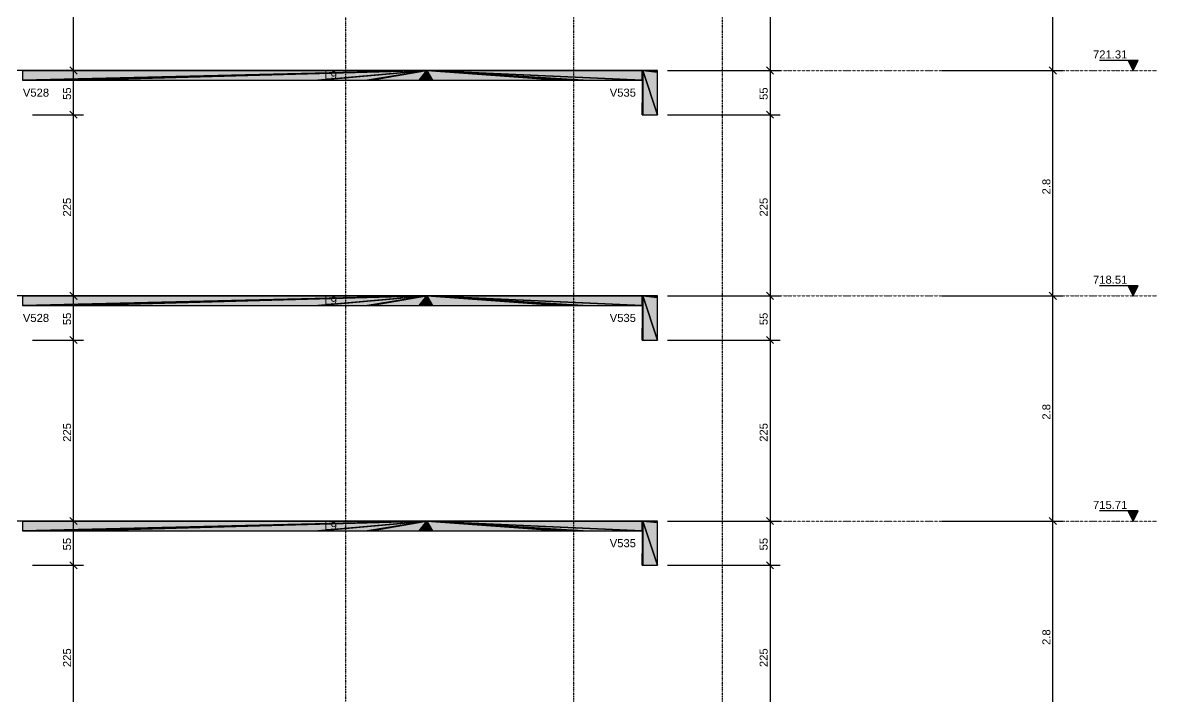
# Model space of a CAD drawing. Extents: x 37185 to 43130, y -8131 to -3926.
# Drawn here: x 39586 to 40527, y -6028 to -5470 of the extents above; entities that cross this region are included whole.
import ezdxf

# ---------------------------------------------------------------- set-up
doc = ezdxf.new("R2010")
doc.units = 0
doc.header["$MEASUREMENT"] = 0
doc.linetypes.add('ESTILO_TQS_0002', pattern=[0.4, 0.1, -0.3])
doc.linetypes.add('ESTILO_TQS_0004', pattern=[1.12, 0.5, -0.2, 0.01, -0.2, 0.01, -0.2])
for name, color, linetype in [('52', 3, 'CONTINUOUS'), ('67', 7, 'CONTINUOUS'), ('70', 160, 'CONTINUOUS'), ('74', 2, 'CONTINUOUS'), ('75', 9, 'CONTINUOUS'), ('79', 12, 'CONTINUOUS'), ('96', 252, 'CONTINUOUS')]:
    doc.layers.add(name, color=color, linetype=linetype)
doc.styles.add('TQS_ARIAL', font='arial.ttf')

msp = doc.modelspace()

# ---------------------------------------------------------------- linework, layer by layer
at = {"layer": '52', "linetype": 'Continuous'}
for points in [[(40112.65, -5509.84), (40100.43, -5509.84), (40099.99, -5509.84), (39921.18, -5509.84), (39585.99, -5509.84), (39573.32, -5509.84), (39479.65, -5509.84), (39474.99, -5509.84), (39470.32, -5509.84), (39322.65, -5509.84), (39309.99, -5509.84), (39117.78, -5509.84), (38795.99, -5509.84), (38783.77, -5509.84), (38783.32, -5509.84)], [(40112.65, -5546.5), (40112.65, -5511.13), (40112.65, -5510.94), (40112.65, -5509.84)], [(39585.99, -5517.84), (39587.73, -5517.84), (39628.05, -5517.84), (39634.35, -5517.84), (39830.91, -5517.84), (39831.64, -5517.84), (39831.75, -5517.84), (39832.2, -5517.84), (39832.26, -5517.84), (39871.96, -5517.84), (39874.81, -5517.84), (39875.2, -5517.84), (39915.07, -5517.84), (39920.54, -5517.84), (39925.26, -5517.84), (39925.88, -5517.84), (40031.39, -5517.84), (40031.97, -5517.84), (40038.55, -5517.84), (40050.77, -5517.84), (40050.84, -5517.84), (40099.72, -5517.84), (40099.99, -5517.84)], [(40099.99, -5517.84), (40099.99, -5545.21), (40099.99, -5545.4), (40099.99, -5546.5)], [(40099.99, -5546.5), (40100.37, -5546.5), (40112.58, -5546.5), (40112.65, -5546.5)], [(40112.65, -5696.5), (40100.43, -5696.5), (40099.99, -5696.5), (39921.18, -5696.5), (39585.99, -5696.5), (39573.32, -5696.5), (39479.65, -5696.5), (39474.99, -5696.5), (39470.32, -5696.5), (39322.65, -5696.5), (39309.99, -5696.5), (39117.78, -5696.5), (38795.99, -5696.5), (38783.77, -5696.5), (38783.32, -5696.5)], [(40112.65, -5733.17), (40112.65, -5697.8), (40112.65, -5697.6), (40112.65, -5696.5)], [(39585.99, -5704.5), (39587.73, -5704.5), (39628.05, -5704.5), (39634.35, -5704.5), (39830.91, -5704.5), (39831.64, -5704.5), (39831.75, -5704.5), (39832.2, -5704.5), (39832.26, -5704.5), (39871.96, -5704.5), (39874.81, -5704.5), (39875.2, -5704.5), (39915.07, -5704.5), (39920.54, -5704.5), (39925.26, -5704.5), (39925.88, -5704.5), (40031.39, -5704.5), (40031.97, -5704.5), (40038.55, -5704.5), (40050.77, -5704.5), (40050.84, -5704.5), (40099.72, -5704.5), (40099.99, -5704.5)], [(40099.99, -5704.5), (40099.99, -5731.87), (40099.99, -5732.07), (40099.99, -5733.17)], [(40099.99, -5733.17), (40100.37, -5733.17), (40112.58, -5733.17), (40112.65, -5733.17)], [(40112.65, -5883.17), (40100.43, -5883.17), (40099.99, -5883.17), (39921.18, -5883.17), (39585.99, -5883.17), (39573.32, -5883.17), (39479.65, -5883.17), (39474.99, -5883.17), (39470.32, -5883.17), (39322.65, -5883.17), (39309.99, -5883.17), (39117.78, -5883.17), (38795.99, -5883.17), (38783.77, -5883.17), (38783.32, -5883.17)], [(40112.65, -5919.84), (40112.65, -5884.46), (40112.65, -5884.27), (40112.65, -5883.17)], [(39585.99, -5891.17), (39587.73, -5891.17), (39628.05, -5891.17), (39634.35, -5891.17), (39830.91, -5891.17), (39831.64, -5891.17), (39831.75, -5891.17), (39832.2, -5891.17), (39832.26, -5891.17), (39871.96, -5891.17), (39874.81, -5891.17), (39875.2, -5891.17), (39915.07, -5891.17), (39920.54, -5891.17), (39925.26, -5891.17), (39925.88, -5891.17), (40031.39, -5891.17), (40031.97, -5891.17), (40038.55, -5891.17), (40050.77, -5891.17), (40050.84, -5891.17), (40099.72, -5891.17), (40099.99, -5891.17)], [(40099.99, -5891.17), (40099.99, -5918.54), (40099.99, -5918.73), (40099.99, -5919.84)], [(40099.99, -5919.84), (40100.37, -5919.84), (40112.58, -5919.84), (40112.65, -5919.84)]]:
    msp.add_lwpolyline(points, dxfattribs=at)
at = {"layer": '67', "linetype": 'ESTILO_TQS_0002'}
for p, q in [((40214.29, -5509.84), (40527.07, -5509.84)), ((40214.29, -5696.5), (40527.07, -5696.5)), ((40214.29, -5883.17), (40527.07, -5883.17))]:
    msp.add_line(p, q, dxfattribs=at)
at = {"layer": '70', "linetype": 'ESTILO_TQS_0004'}
for p, q in [((39853.99, -4212.91), (39853.99, -7787.17)), ((40042.99, -4477.43), (40042.99, -7787.17)), ((40166.32, -4477.43), (40166.32, -7787.17))]:
    msp.add_line(p, q, dxfattribs=at)
at = {"layer": '75', "linetype": 'Continuous'}
for p, q in [((40440.4, -5518.17), (40440.4, -5314.84)), ((39628.28, -5518.17), (39628.28, -5351.5)), ((40205.95, -5351.5), (40205.95, -5518.17)), ((39628.28, -5554.84), (39628.28, -5501.5)), ((40205.95, -5501.5), (40205.95, -5554.84)), ((40440.4, -5704.84), (40440.4, -5501.5)), ((40511.24, -5501.5), (40479.24, -5501.5)), ((40507.07, -5509.84), (40502.9, -5501.5)), ((40503.28, -5502.24), (40510.87, -5502.24)), ((40503.65, -5502.99), (40510.49, -5502.99)), ((40504.02, -5503.73), (40510.12, -5503.73)), ((40507.07, -5509.84), (40511.24, -5501.5)), ((39605.1, -5509.84), (39605.1, -5509.84)), ((39605.1, -5509.84), (39605.1, -5509.84)), ((39613.43, -5509.84), (39636.61, -5509.84)), ((39613.43, -5509.84), (39636.61, -5509.84)), ((39631.22, -5512.78), (39625.33, -5506.89)), ((39631.22, -5512.78), (39625.33, -5506.89)), ((40112.65, -5509.84), (40112.65, -5509.84)), ((40112.65, -5509.84), (40112.65, -5509.84)), ((40120.99, -5509.84), (40214.29, -5509.84)), ((40120.99, -5509.84), (40214.29, -5509.84)), ((40203.01, -5506.89), (40208.9, -5512.78)), ((40203.01, -5506.89), (40208.9, -5512.78)), ((40340.4, -5509.84), (40340.4, -5509.84)), ((40340.4, -5509.84), (40340.4, -5509.84)), ((40348.74, -5509.84), (40448.74, -5509.84)), ((40348.74, -5509.84), (40448.74, -5509.84)), ((40443.35, -5512.78), (40437.46, -5506.89)), ((40443.35, -5512.78), (40437.46, -5506.89)), ((40504.39, -5504.47), (40509.75, -5504.47)), ((40504.76, -5505.22), (40509.38, -5505.22)), ((40505.13, -5505.96), (40509.01, -5505.96)), ((40505.5, -5506.7), (40508.64, -5506.7)), ((40505.88, -5507.45), (40508.26, -5507.45)), ((40506.25, -5508.19), (40507.89, -5508.19)), ((40506.62, -5508.93), (40507.52, -5508.93)), ((39628.28, -5704.84), (39628.28, -5538.17)), ((40205.95, -5538.17), (40205.95, -5704.84)), ((39594.32, -5546.5), (39636.61, -5546.5)), ((39594.32, -5546.5), (39636.61, -5546.5)), ((39631.22, -5549.45), (39625.33, -5543.56)), ((39631.22, -5549.45), (39625.33, -5543.56)), ((40112.65, -5546.5), (40112.65, -5546.5)), ((40112.65, -5546.5), (40112.65, -5546.5)), ((40120.99, -5546.5), (40214.29, -5546.5)), ((40120.99, -5546.5), (40214.29, -5546.5)), ((40203.01, -5543.56), (40208.9, -5549.45)), ((40203.01, -5543.56), (40208.9, -5549.45)), ((39628.28, -5741.5), (39628.28, -5688.17)), ((40205.95, -5688.17), (40205.95, -5741.5)), ((40440.4, -5891.5), (40440.4, -5688.17)), ((40511.24, -5688.17), (40479.24, -5688.17)), ((40507.07, -5696.5), (40502.9, -5688.17)), ((40503.28, -5688.91), (40510.87, -5688.91)), ((40503.65, -5689.65), (40510.49, -5689.65)), ((40504.02, -5690.4), (40510.12, -5690.4)), ((40504.39, -5691.14), (40509.75, -5691.14)), ((40504.76, -5691.88), (40509.38, -5691.88)), ((40507.07, -5696.5), (40511.24, -5688.17)), ((39607.57, -5696.5), (39607.57, -5696.5)), ((39607.57, -5696.5), (39607.57, -5696.5)), ((39615.9, -5696.5), (39636.61, -5696.5)), ((39615.9, -5696.5), (39636.61, -5696.5)), ((39631.22, -5699.45), (39625.33, -5693.56)), ((39631.22, -5699.45), (39625.33, -5693.56)), ((40112.65, -5696.5), (40112.65, -5696.5)), ((40112.65, -5696.5), (40112.65, -5696.5)), ((40120.99, -5696.5), (40214.29, -5696.5)), ((40120.99, -5696.5), (40214.29, -5696.5)), ((40203.01, -5693.56), (40208.9, -5699.45)), ((40203.01, -5693.56), (40208.9, -5699.45)), ((40340.4, -5696.5), (40340.4, -5696.5)), ((40340.4, -5696.5), (40340.4, -5696.5)), ((40348.74, -5696.5), (40448.74, -5696.5)), ((40348.74, -5696.5), (40448.74, -5696.5)), ((40443.35, -5699.45), (40437.46, -5693.56)), ((40443.35, -5699.45), (40437.46, -5693.56)), ((40505.13, -5692.63), (40509.01, -5692.63)), ((40505.5, -5693.37), (40508.64, -5693.37)), ((40505.88, -5694.11), (40508.26, -5694.11)), ((40506.25, -5694.86), (40507.89, -5694.86)), ((40506.62, -5695.6), (40507.52, -5695.6)), ((39628.28, -5891.5), (39628.28, -5724.84)), ((40205.95, -5724.84), (40205.95, -5891.5)), ((39594.32, -5733.17), (39636.61, -5733.17)), ((39594.32, -5733.17), (39636.61, -5733.17)), ((39631.22, -5736.11), (39625.33, -5730.22)), ((39631.22, -5736.11), (39625.33, -5730.22)), ((40112.65, -5733.17), (40112.65, -5733.17)), ((40112.65, -5733.17), (40112.65, -5733.17)), ((40120.99, -5733.17), (40214.29, -5733.17)), ((40120.99, -5733.17), (40214.29, -5733.17)), ((40203.01, -5730.22), (40208.9, -5736.11)), ((40203.01, -5730.22), (40208.9, -5736.11)), ((39631.22, -5886.11), (39625.33, -5880.22)), ((39631.22, -5886.11), (39625.33, -5880.22)), ((39628.28, -5928.17), (39628.28, -5874.84)), ((40203.01, -5880.22), (40208.9, -5886.11)), ((40203.01, -5880.22), (40208.9, -5886.11)), ((40205.95, -5874.84), (40205.95, -5928.17)), ((40443.35, -5886.11), (40437.46, -5880.22)), ((40443.35, -5886.11), (40437.46, -5880.22)), ((40440.4, -6078.17), (40440.4, -5874.84)), ((40511.24, -5874.84), (40479.24, -5874.84)), ((40507.07, -5883.17), (40502.9, -5874.84)), ((40503.28, -5875.58), (40510.87, -5875.58)), ((40503.65, -5876.32), (40510.49, -5876.32)), ((40504.02, -5877.06), (40510.12, -5877.06)), ((40504.39, -5877.81), (40509.75, -5877.81)), ((40504.76, -5878.55), (40509.38, -5878.55)), ((40505.13, -5879.29), (40509.01, -5879.29)), ((40505.5, -5880.04), (40508.64, -5880.04)), ((40507.07, -5883.17), (40511.24, -5874.84)), ((39601.81, -5883.17), (39601.81, -5883.17)), ((39601.81, -5883.17), (39601.81, -5883.17)), ((39610.14, -5883.17), (39636.61, -5883.17)), ((39610.14, -5883.17), (39636.61, -5883.17)), ((40112.65, -5883.17), (40112.65, -5883.17)), ((40112.65, -5883.17), (40112.65, -5883.17)), ((40120.99, -5883.17), (40214.29, -5883.17)), ((40120.99, -5883.17), (40214.29, -5883.17)), ((40340.4, -5883.17), (40340.4, -5883.17)), ((40340.4, -5883.17), (40340.4, -5883.17)), ((40348.74, -5883.17), (40448.74, -5883.17)), ((40348.74, -5883.17), (40448.74, -5883.17)), ((40505.88, -5880.78), (40508.26, -5880.78)), ((40506.25, -5881.52), (40507.89, -5881.52)), ((40506.62, -5882.27), (40507.52, -5882.27)), ((39631.22, -5922.78), (39625.33, -5916.89)), ((39631.22, -5922.78), (39625.33, -5916.89)), ((39628.28, -6078.17), (39628.28, -5911.5)), ((40203.01, -5916.89), (40208.9, -5922.78)), ((40203.01, -5916.89), (40208.9, -5922.78)), ((40205.95, -5911.5), (40205.95, -6078.17)), ((39594.32, -5919.84), (39636.61, -5919.84)), ((39594.32, -5919.84), (39636.61, -5919.84)), ((40112.65, -5919.84), (40112.65, -5919.84)), ((40112.65, -5919.84), (40112.65, -5919.84)), ((40120.99, -5919.84), (40214.29, -5919.84)), ((40120.99, -5919.84), (40214.29, -5919.84))]:
    msp.add_line(p, q, dxfattribs=at)
at = {"layer": '79', "linetype": 'Continuous'}
for points in [[(40502.9, -5501.5), (40507.07, -5509.84), (40511.24, -5501.5), (40502.9, -5501.5)], [(40502.9, -5688.17), (40507.07, -5696.5), (40511.24, -5688.17), (40502.9, -5688.17)], [(40502.9, -5874.84), (40507.07, -5883.17), (40511.24, -5874.84), (40502.9, -5874.84)]]:
    msp.add_lwpolyline(points, dxfattribs=at)
at = {"layer": '96', "linetype": 'Continuous'}
for points in [[(39921.18, -5509.84), (39585.99, -5509.84), (39585.99, -5510.02), (39921.18, -5509.84)], [(39921.18, -5509.84), (39585.99, -5510.02), (39585.99, -5517.84), (39921.18, -5509.84)], [(39921.18, -5509.84), (39585.99, -5517.84), (39587.73, -5517.84), (39921.18, -5509.84)], [(39921.18, -5509.84), (39587.73, -5517.84), (39628.05, -5517.84), (39921.18, -5509.84)], [(39921.18, -5509.84), (39628.05, -5517.84), (39634.35, -5517.84), (39921.18, -5509.84)], [(39921.18, -5509.84), (39634.35, -5517.84), (39830.91, -5517.84), (39921.18, -5509.84)], [(39921.18, -5509.84), (39830.91, -5517.84), (39831.64, -5517.84), (39921.18, -5509.84)], [(39921.18, -5509.84), (39831.64, -5517.84), (39831.75, -5517.84), (39921.18, -5509.84)], [(39921.18, -5509.84), (39831.75, -5517.84), (39832.2, -5517.84), (39921.18, -5509.84)], [(39921.18, -5509.84), (39832.2, -5517.84), (39832.26, -5517.84), (39921.18, -5509.84)], [(39921.18, -5509.84), (39832.26, -5517.84), (39871.96, -5517.84), (39921.18, -5509.84)], [(39921.18, -5509.84), (39871.96, -5517.84), (39874.81, -5517.84), (39921.18, -5509.84)], [(39921.18, -5509.84), (39874.81, -5517.84), (39875.2, -5517.84), (39921.18, -5509.84)], [(39921.18, -5509.84), (39875.2, -5517.84), (39915.07, -5517.84), (39921.18, -5509.84)], [(39921.18, -5509.84), (39915.07, -5517.84), (39920.54, -5517.84), (39921.18, -5509.84)], [(39921.18, -5509.84), (39920.54, -5517.84), (39925.26, -5517.84), (39921.18, -5509.84)], [(39921.18, -5509.84), (39925.26, -5517.84), (39925.88, -5517.84), (39921.18, -5509.84)], [(39921.18, -5509.84), (39925.88, -5517.84), (40031.39, -5517.84), (39921.18, -5509.84)], [(39921.18, -5509.84), (40031.39, -5517.84), (40031.97, -5517.84), (39921.18, -5509.84)], [(39921.18, -5509.84), (40031.97, -5517.84), (40038.55, -5517.84), (39921.18, -5509.84)], [(39921.18, -5509.84), (40038.55, -5517.84), (40050.77, -5517.84), (39921.18, -5509.84)], [(39921.18, -5509.84), (40050.77, -5517.84), (40050.84, -5517.84), (39921.18, -5509.84)], [(39921.18, -5509.84), (40050.84, -5517.84), (40099.72, -5517.84), (39921.18, -5509.84)], [(39921.18, -5509.84), (40099.72, -5517.84), (40099.99, -5517.84), (39921.18, -5509.84)], [(39921.18, -5509.84), (40099.99, -5517.84), (40099.99, -5510.12), (39921.18, -5509.84)], [(39921.18, -5509.84), (40099.99, -5510.12), (40099.99, -5510.08), (39921.18, -5509.84)], [(39921.18, -5509.84), (40099.99, -5510.08), (40099.99, -5509.84), (39921.18, -5509.84)], [(40100.43, -5509.84), (40099.99, -5509.84), (40099.99, -5545.21), (40100.43, -5509.84)], [(40100.43, -5509.84), (40099.99, -5545.21), (40099.99, -5545.4), (40100.43, -5509.84)], [(40100.43, -5509.84), (40099.99, -5545.4), (40099.99, -5546.5), (40100.43, -5509.84)], [(40100.43, -5509.84), (40099.99, -5546.5), (40100.37, -5546.5), (40100.43, -5509.84)], [(40100.43, -5509.84), (40100.37, -5546.5), (40112.58, -5546.5), (40100.43, -5509.84)], [(40100.43, -5509.84), (40112.58, -5546.5), (40112.65, -5546.5), (40100.43, -5509.84)], [(40100.43, -5509.84), (40112.65, -5546.5), (40112.65, -5511.13), (40100.43, -5509.84)], [(40100.43, -5509.84), (40112.65, -5511.13), (40112.65, -5510.94), (40100.43, -5509.84)], [(40100.43, -5509.84), (40112.65, -5510.94), (40112.65, -5509.84), (40100.43, -5509.84)], [(39921.18, -5696.5), (39585.99, -5696.5), (39585.99, -5696.69), (39921.18, -5696.5)], [(39921.18, -5696.5), (39585.99, -5696.69), (39585.99, -5704.5), (39921.18, -5696.5)], [(39921.18, -5696.5), (39585.99, -5704.5), (39587.73, -5704.5), (39921.18, -5696.5)], [(39921.18, -5696.5), (39587.73, -5704.5), (39628.05, -5704.5), (39921.18, -5696.5)], [(39921.18, -5696.5), (39628.05, -5704.5), (39634.35, -5704.5), (39921.18, -5696.5)], [(39921.18, -5696.5), (39634.35, -5704.5), (39830.91, -5704.5), (39921.18, -5696.5)], [(39921.18, -5696.5), (39830.91, -5704.5), (39831.64, -5704.5), (39921.18, -5696.5)], [(39921.18, -5696.5), (39831.64, -5704.5), (39831.75, -5704.5), (39921.18, -5696.5)], [(39921.18, -5696.5), (39831.75, -5704.5), (39832.2, -5704.5), (39921.18, -5696.5)], [(39921.18, -5696.5), (39832.2, -5704.5), (39832.26, -5704.5), (39921.18, -5696.5)], [(39921.18, -5696.5), (39832.26, -5704.5), (39871.96, -5704.5), (39921.18, -5696.5)], [(39921.18, -5696.5), (39871.96, -5704.5), (39874.81, -5704.5), (39921.18, -5696.5)], [(39921.18, -5696.5), (39874.81, -5704.5), (39875.2, -5704.5), (39921.18, -5696.5)], [(39921.18, -5696.5), (39875.2, -5704.5), (39915.07, -5704.5), (39921.18, -5696.5)], [(39921.18, -5696.5), (39915.07, -5704.5), (39920.54, -5704.5), (39921.18, -5696.5)], [(39921.18, -5696.5), (39920.54, -5704.5), (39925.26, -5704.5), (39921.18, -5696.5)], [(39921.18, -5696.5), (39925.26, -5704.5), (39925.88, -5704.5), (39921.18, -5696.5)], [(39921.18, -5696.5), (39925.88, -5704.5), (40031.39, -5704.5), (39921.18, -5696.5)], [(39921.18, -5696.5), (40031.39, -5704.5), (40031.97, -5704.5), (39921.18, -5696.5)], [(39921.18, -5696.5), (40031.97, -5704.5), (40038.55, -5704.5), (39921.18, -5696.5)], [(39921.18, -5696.5), (40038.55, -5704.5), (40050.77, -5704.5), (39921.18, -5696.5)], [(39921.18, -5696.5), (40050.77, -5704.5), (40050.84, -5704.5), (39921.18, -5696.5)], [(39921.18, -5696.5), (40050.84, -5704.5), (40099.72, -5704.5), (39921.18, -5696.5)], [(39921.18, -5696.5), (40099.72, -5704.5), (40099.99, -5704.5), (39921.18, -5696.5)], [(39921.18, -5696.5), (40099.99, -5704.5), (40099.99, -5696.78), (39921.18, -5696.5)], [(39921.18, -5696.5), (40099.99, -5696.78), (40099.99, -5696.74), (39921.18, -5696.5)], [(39921.18, -5696.5), (40099.99, -5696.74), (40099.99, -5696.5), (39921.18, -5696.5)], [(40100.43, -5696.5), (40099.99, -5696.5), (40099.99, -5731.87), (40100.43, -5696.5)], [(40100.43, -5696.5), (40099.99, -5731.87), (40099.99, -5732.07), (40100.43, -5696.5)], [(40100.43, -5696.5), (40099.99, -5732.07), (40099.99, -5733.17), (40100.43, -5696.5)], [(40100.43, -5696.5), (40099.99, -5733.17), (40100.37, -5733.17), (40100.43, -5696.5)], [(40100.43, -5696.5), (40100.37, -5733.17), (40112.58, -5733.17), (40100.43, -5696.5)], [(40100.43, -5696.5), (40112.58, -5733.17), (40112.65, -5733.17), (40100.43, -5696.5)], [(40100.43, -5696.5), (40112.65, -5733.17), (40112.65, -5697.8), (40100.43, -5696.5)], [(40100.43, -5696.5), (40112.65, -5697.8), (40112.65, -5697.6), (40100.43, -5696.5)], [(40100.43, -5696.5), (40112.65, -5697.6), (40112.65, -5696.5), (40100.43, -5696.5)], [(39921.18, -5883.17), (39585.99, -5883.17), (39585.99, -5883.36), (39921.18, -5883.17)], [(39921.18, -5883.17), (39585.99, -5883.36), (39585.99, -5891.17), (39921.18, -5883.17)], [(39921.18, -5883.17), (39585.99, -5891.17), (39587.73, -5891.17), (39921.18, -5883.17)], [(39921.18, -5883.17), (39587.73, -5891.17), (39628.05, -5891.17), (39921.18, -5883.17)], [(39921.18, -5883.17), (39628.05, -5891.17), (39634.35, -5891.17), (39921.18, -5883.17)], [(39921.18, -5883.17), (39634.35, -5891.17), (39830.91, -5891.17), (39921.18, -5883.17)], [(39921.18, -5883.17), (39830.91, -5891.17), (39831.64, -5891.17), (39921.18, -5883.17)], [(39921.18, -5883.17), (39831.64, -5891.17), (39831.75, -5891.17), (39921.18, -5883.17)], [(39921.18, -5883.17), (39831.75, -5891.17), (39832.2, -5891.17), (39921.18, -5883.17)], [(39921.18, -5883.17), (39832.2, -5891.17), (39832.26, -5891.17), (39921.18, -5883.17)], [(39921.18, -5883.17), (39832.26, -5891.17), (39871.96, -5891.17), (39921.18, -5883.17)], [(39921.18, -5883.17), (39871.96, -5891.17), (39874.81, -5891.17), (39921.18, -5883.17)], [(39921.18, -5883.17), (39874.81, -5891.17), (39875.2, -5891.17), (39921.18, -5883.17)], [(39921.18, -5883.17), (39875.2, -5891.17), (39915.07, -5891.17), (39921.18, -5883.17)], [(39921.18, -5883.17), (39915.07, -5891.17), (39920.54, -5891.17), (39921.18, -5883.17)], [(39921.18, -5883.17), (39920.54, -5891.17), (39925.26, -5891.17), (39921.18, -5883.17)], [(39921.18, -5883.17), (39925.26, -5891.17), (39925.88, -5891.17), (39921.18, -5883.17)], [(39921.18, -5883.17), (39925.88, -5891.17), (40031.39, -5891.17), (39921.18, -5883.17)], [(39921.18, -5883.17), (40031.39, -5891.17), (40031.97, -5891.17), (39921.18, -5883.17)], [(39921.18, -5883.17), (40031.97, -5891.17), (40038.55, -5891.17), (39921.18, -5883.17)], [(39921.18, -5883.17), (40038.55, -5891.17), (40050.77, -5891.17), (39921.18, -5883.17)], [(39921.18, -5883.17), (40050.77, -5891.17), (40050.84, -5891.17), (39921.18, -5883.17)], [(39921.18, -5883.17), (40050.84, -5891.17), (40099.72, -5891.17), (39921.18, -5883.17)], [(39921.18, -5883.17), (40099.72, -5891.17), (40099.99, -5891.17), (39921.18, -5883.17)], [(39921.18, -5883.17), (40099.99, -5891.17), (40099.99, -5883.45), (39921.18, -5883.17)], [(39921.18, -5883.17), (40099.99, -5883.45), (40099.99, -5883.41), (39921.18, -5883.17)], [(39921.18, -5883.17), (40099.99, -5883.41), (40099.99, -5883.17), (39921.18, -5883.17)], [(40100.43, -5883.17), (40099.99, -5883.17), (40099.99, -5918.54), (40100.43, -5883.17)], [(40100.43, -5883.17), (40099.99, -5918.54), (40099.99, -5918.73), (40100.43, -5883.17)], [(40100.43, -5883.17), (40099.99, -5918.73), (40099.99, -5919.84), (40100.43, -5883.17)], [(40100.43, -5883.17), (40099.99, -5919.84), (40100.37, -5919.84), (40100.43, -5883.17)], [(40100.43, -5883.17), (40100.37, -5919.84), (40112.58, -5919.84), (40100.43, -5883.17)], [(40100.43, -5883.17), (40112.58, -5919.84), (40112.65, -5919.84), (40100.43, -5883.17)], [(40100.43, -5883.17), (40112.65, -5919.84), (40112.65, -5884.46), (40100.43, -5883.17)], [(40100.43, -5883.17), (40112.65, -5884.46), (40112.65, -5884.27), (40100.43, -5883.17)], [(40100.43, -5883.17), (40112.65, -5884.27), (40112.65, -5883.17), (40100.43, -5883.17)]]:
    msp.add_lwpolyline(points, dxfattribs=at)
for points in [[(39921.18, -5509.84), (39585.99, -5509.84), (39585.99, -5510.02)], [(39921.18, -5509.84), (39585.99, -5510.02), (39921.18, -5509.84)], [(39921.18, -5509.84), (39585.99, -5510.02), (39585.99, -5517.84)], [(39921.18, -5509.84), (39585.99, -5517.84), (39921.18, -5509.84)], [(39921.18, -5509.84), (39585.99, -5517.84), (39587.73, -5517.84)], [(39921.18, -5509.84), (39587.73, -5517.84), (39921.18, -5509.84)], [(39921.18, -5509.84), (39587.73, -5517.84), (39628.05, -5517.84)], [(39921.18, -5509.84), (39628.05, -5517.84), (39921.18, -5509.84)], [(39921.18, -5509.84), (39628.05, -5517.84), (39634.35, -5517.84)], [(39921.18, -5509.84), (39634.35, -5517.84), (39921.18, -5509.84)], [(39921.18, -5509.84), (39634.35, -5517.84), (39830.91, -5517.84)], [(39921.18, -5509.84), (39830.91, -5517.84), (39921.18, -5509.84)], [(39921.18, -5509.84), (39830.91, -5517.84), (39831.64, -5517.84)], [(39921.18, -5509.84), (39831.64, -5517.84), (39921.18, -5509.84)], [(39921.18, -5509.84), (39831.64, -5517.84), (39831.75, -5517.84)], [(39921.18, -5509.84), (39831.75, -5517.84), (39921.18, -5509.84)], [(39921.18, -5509.84), (39831.75, -5517.84), (39832.2, -5517.84)], [(39921.18, -5509.84), (39832.2, -5517.84), (39921.18, -5509.84)], [(39921.18, -5509.84), (39832.2, -5517.84), (39832.26, -5517.84)], [(39921.18, -5509.84), (39832.26, -5517.84), (39921.18, -5509.84)], [(39921.18, -5509.84), (39832.26, -5517.84), (39871.96, -5517.84)], [(39921.18, -5509.84), (39871.96, -5517.84), (39921.18, -5509.84)], [(39921.18, -5509.84), (39871.96, -5517.84), (39874.81, -5517.84)], [(39921.18, -5509.84), (39874.81, -5517.84), (39921.18, -5509.84)], [(39921.18, -5509.84), (39874.81, -5517.84), (39875.2, -5517.84)], [(39921.18, -5509.84), (39875.2, -5517.84), (39921.18, -5509.84)], [(39921.18, -5509.84), (39875.2, -5517.84), (39915.07, -5517.84)], [(39921.18, -5509.84), (39915.07, -5517.84), (39921.18, -5509.84)], [(39921.18, -5509.84), (39915.07, -5517.84), (39920.54, -5517.84)], [(39921.18, -5509.84), (39920.54, -5517.84), (39921.18, -5509.84)], [(39921.18, -5509.84), (39920.54, -5517.84), (39925.26, -5517.84)], [(39921.18, -5509.84), (39925.26, -5517.84), (39921.18, -5509.84)], [(39921.18, -5509.84), (39925.26, -5517.84), (39925.88, -5517.84)], [(39921.18, -5509.84), (39925.88, -5517.84), (39921.18, -5509.84)], [(39921.18, -5509.84), (39925.88, -5517.84), (40031.39, -5517.84)], [(39921.18, -5509.84), (40031.39, -5517.84), (39921.18, -5509.84)], [(39921.18, -5509.84), (40031.39, -5517.84), (40031.97, -5517.84)], [(39921.18, -5509.84), (40031.97, -5517.84), (39921.18, -5509.84)], [(39921.18, -5509.84), (40031.97, -5517.84), (40038.55, -5517.84)], [(39921.18, -5509.84), (40038.55, -5517.84), (39921.18, -5509.84)], [(39921.18, -5509.84), (40038.55, -5517.84), (40050.77, -5517.84)], [(39921.18, -5509.84), (40050.77, -5517.84), (39921.18, -5509.84)], [(39921.18, -5509.84), (40050.77, -5517.84), (40050.84, -5517.84)], [(39921.18, -5509.84), (40050.84, -5517.84), (39921.18, -5509.84)], [(39921.18, -5509.84), (40050.84, -5517.84), (40099.72, -5517.84)], [(39921.18, -5509.84), (40099.72, -5517.84), (39921.18, -5509.84)], [(39921.18, -5509.84), (40099.72, -5517.84), (40099.99, -5517.84)], [(39921.18, -5509.84), (40099.99, -5517.84), (39921.18, -5509.84)], [(39921.18, -5509.84), (40099.99, -5517.84), (40099.99, -5510.12)], [(39921.18, -5509.84), (40099.99, -5510.12), (39921.18, -5509.84)], [(39921.18, -5509.84), (40099.99, -5510.12), (40099.99, -5510.12)], [(39921.18, -5509.84), (40099.99, -5510.12), (39921.18, -5509.84)], [(39921.18, -5509.84), (40099.99, -5510.08), (40099.99, -5509.84)], [(39921.18, -5509.84), (40099.99, -5509.84), (39921.18, -5509.84)], [(40100.43, -5509.84), (40099.99, -5509.84), (40099.99, -5545.21)], [(40100.43, -5509.84), (40099.99, -5545.21), (40100.43, -5509.84)], [(40100.43, -5509.84), (40099.99, -5545.21), (40099.99, -5545.4)], [(40100.43, -5509.84), (40099.99, -5545.4), (40100.43, -5509.84)], [(40100.43, -5509.84), (40099.99, -5545.4), (40099.99, -5546.5)], [(40100.43, -5509.84), (40099.99, -5546.5), (40100.43, -5509.84)], [(40100.43, -5509.84), (40099.99, -5546.5), (40100.37, -5546.5)], [(40100.43, -5509.84), (40100.37, -5546.5), (40100.43, -5509.84)], [(40100.43, -5509.84), (40100.37, -5546.5), (40112.58, -5546.5)], [(40100.43, -5509.84), (40112.58, -5546.5), (40100.43, -5509.84)], [(40100.43, -5509.84), (40112.58, -5546.5), (40112.65, -5546.5)], [(40100.43, -5509.84), (40112.65, -5546.5), (40100.43, -5509.84)], [(40100.43, -5509.84), (40112.65, -5546.5), (40112.65, -5511.13)], [(40100.43, -5509.84), (40112.65, -5511.13), (40100.43, -5509.84)], [(40100.43, -5509.84), (40112.65, -5511.13), (40112.65, -5510.94)], [(40100.43, -5509.84), (40112.65, -5510.94), (40100.43, -5509.84)], [(40100.43, -5509.84), (40112.65, -5510.94), (40112.65, -5509.84)], [(40100.43, -5509.84), (40112.65, -5509.84), (40100.43, -5509.84)], [(39921.18, -5696.5), (39585.99, -5696.5), (39585.99, -5696.69)], [(39921.18, -5696.5), (39585.99, -5696.69), (39921.18, -5696.5)], [(39921.18, -5696.5), (39585.99, -5696.69), (39585.99, -5704.5)], [(39921.18, -5696.5), (39585.99, -5704.5), (39921.18, -5696.5)], [(39921.18, -5696.5), (39585.99, -5704.5), (39587.73, -5704.5)], [(39921.18, -5696.5), (39587.73, -5704.5), (39921.18, -5696.5)], [(39921.18, -5696.5), (39587.73, -5704.5), (39628.05, -5704.5)], [(39921.18, -5696.5), (39628.05, -5704.5), (39921.18, -5696.5)], [(39921.18, -5696.5), (39628.05, -5704.5), (39634.35, -5704.5)], [(39921.18, -5696.5), (39634.35, -5704.5), (39921.18, -5696.5)], [(39921.18, -5696.5), (39634.35, -5704.5), (39830.91, -5704.5)], [(39921.18, -5696.5), (39830.91, -5704.5), (39921.18, -5696.5)], [(39921.18, -5696.5), (39830.91, -5704.5), (39831.64, -5704.5)], [(39921.18, -5696.5), (39831.64, -5704.5), (39921.18, -5696.5)], [(39921.18, -5696.5), (39831.64, -5704.5), (39831.75, -5704.5)], [(39921.18, -5696.5), (39831.75, -5704.5), (39921.18, -5696.5)], [(39921.18, -5696.5), (39831.75, -5704.5), (39832.2, -5704.5)], [(39921.18, -5696.5), (39832.2, -5704.5), (39921.18, -5696.5)], [(39921.18, -5696.5), (39832.2, -5704.5), (39832.26, -5704.5)], [(39921.18, -5696.5), (39832.26, -5704.5), (39921.18, -5696.5)], [(39921.18, -5696.5), (39832.26, -5704.5), (39871.96, -5704.5)], [(39921.18, -5696.5), (39871.96, -5704.5), (39921.18, -5696.5)], [(39921.18, -5696.5), (39871.96, -5704.5), (39874.81, -5704.5)], [(39921.18, -5696.5), (39874.81, -5704.5), (39921.18, -5696.5)], [(39921.18, -5696.5), (39874.81, -5704.5), (39875.2, -5704.5)], [(39921.18, -5696.5), (39875.2, -5704.5), (39921.18, -5696.5)], [(39921.18, -5696.5), (39875.2, -5704.5), (39915.07, -5704.5)], [(39921.18, -5696.5), (39915.07, -5704.5), (39921.18, -5696.5)], [(39921.18, -5696.5), (39915.07, -5704.5), (39920.54, -5704.5)], [(39921.18, -5696.5), (39920.54, -5704.5), (39921.18, -5696.5)], [(39921.18, -5696.5), (39920.54, -5704.5), (39925.26, -5704.5)], [(39921.18, -5696.5), (39925.26, -5704.5), (39921.18, -5696.5)], [(39921.18, -5696.5), (39925.26, -5704.5), (39925.88, -5704.5)], [(39921.18, -5696.5), (39925.88, -5704.5), (39921.18, -5696.5)], [(39921.18, -5696.5), (39925.88, -5704.5), (40031.39, -5704.5)], [(39921.18, -5696.5), (40031.39, -5704.5), (39921.18, -5696.5)], [(39921.18, -5696.5), (40031.39, -5704.5), (40031.97, -5704.5)], [(39921.18, -5696.5), (40031.97, -5704.5), (39921.18, -5696.5)], [(39921.18, -5696.5), (40031.97, -5704.5), (40038.55, -5704.5)], [(39921.18, -5696.5), (40038.55, -5704.5), (39921.18, -5696.5)], [(39921.18, -5696.5), (40038.55, -5704.5), (40050.77, -5704.5)], [(39921.18, -5696.5), (40050.77, -5704.5), (39921.18, -5696.5)], [(39921.18, -5696.5), (40050.77, -5704.5), (40050.84, -5704.5)], [(39921.18, -5696.5), (40050.84, -5704.5), (39921.18, -5696.5)], [(39921.18, -5696.5), (40050.84, -5704.5), (40099.72, -5704.5)], [(39921.18, -5696.5), (40099.72, -5704.5), (39921.18, -5696.5)], [(39921.18, -5696.5), (40099.72, -5704.5), (40099.99, -5704.5)], [(39921.18, -5696.5), (40099.99, -5704.5), (39921.18, -5696.5)], [(39921.18, -5696.5), (40099.99, -5704.5), (40099.99, -5696.78)], [(39921.18, -5696.5), (40099.99, -5696.78), (39921.18, -5696.5)], [(39921.18, -5696.5), (40099.99, -5696.78), (40099.99, -5696.78)], [(39921.18, -5696.5), (40099.99, -5696.78), (39921.18, -5696.5)], [(39921.18, -5696.5), (40099.99, -5696.74), (40099.99, -5696.5)], [(39921.18, -5696.5), (40099.99, -5696.5), (39921.18, -5696.5)], [(40100.43, -5696.5), (40099.99, -5696.5), (40099.99, -5731.87)], [(40100.43, -5696.5), (40099.99, -5731.87), (40100.43, -5696.5)], [(40100.43, -5696.5), (40099.99, -5731.87), (40099.99, -5732.07)], [(40100.43, -5696.5), (40099.99, -5732.07), (40100.43, -5696.5)], [(40100.43, -5696.5), (40099.99, -5732.07), (40099.99, -5733.17)], [(40100.43, -5696.5), (40099.99, -5733.17), (40100.43, -5696.5)], [(40100.43, -5696.5), (40099.99, -5733.17), (40100.37, -5733.17)], [(40100.43, -5696.5), (40100.37, -5733.17), (40100.43, -5696.5)], [(40100.43, -5696.5), (40100.37, -5733.17), (40112.58, -5733.17)], [(40100.43, -5696.5), (40112.58, -5733.17), (40100.43, -5696.5)], [(40100.43, -5696.5), (40112.58, -5733.17), (40112.65, -5733.17)], [(40100.43, -5696.5), (40112.65, -5733.17), (40100.43, -5696.5)], [(40100.43, -5696.5), (40112.65, -5733.17), (40112.65, -5697.8)], [(40100.43, -5696.5), (40112.65, -5697.8), (40100.43, -5696.5)], [(40100.43, -5696.5), (40112.65, -5697.8), (40112.65, -5697.6)], [(40100.43, -5696.5), (40112.65, -5697.6), (40100.43, -5696.5)], [(40100.43, -5696.5), (40112.65, -5697.6), (40112.65, -5696.5)], [(40100.43, -5696.5), (40112.65, -5696.5), (40100.43, -5696.5)], [(39921.18, -5883.17), (39585.99, -5883.17), (39585.99, -5883.36)], [(39921.18, -5883.17), (39585.99, -5883.36), (39921.18, -5883.17)], [(39921.18, -5883.17), (39585.99, -5883.36), (39585.99, -5891.17)], [(39921.18, -5883.17), (39585.99, -5891.17), (39921.18, -5883.17)], [(39921.18, -5883.17), (39585.99, -5891.17), (39587.73, -5891.17)], [(39921.18, -5883.17), (39587.73, -5891.17), (39921.18, -5883.17)], [(39921.18, -5883.17), (39587.73, -5891.17), (39628.05, -5891.17)], [(39921.18, -5883.17), (39628.05, -5891.17), (39921.18, -5883.17)], [(39921.18, -5883.17), (39628.05, -5891.17), (39634.35, -5891.17)], [(39921.18, -5883.17), (39634.35, -5891.17), (39921.18, -5883.17)], [(39921.18, -5883.17), (39634.35, -5891.17), (39830.91, -5891.17)], [(39921.18, -5883.17), (39830.91, -5891.17), (39921.18, -5883.17)], [(39921.18, -5883.17), (39830.91, -5891.17), (39831.64, -5891.17)], [(39921.18, -5883.17), (39831.64, -5891.17), (39921.18, -5883.17)], [(39921.18, -5883.17), (39831.64, -5891.17), (39831.75, -5891.17)], [(39921.18, -5883.17), (39831.75, -5891.17), (39921.18, -5883.17)], [(39921.18, -5883.17), (39831.75, -5891.17), (39832.2, -5891.17)], [(39921.18, -5883.17), (39832.2, -5891.17), (39921.18, -5883.17)], [(39921.18, -5883.17), (39832.2, -5891.17), (39832.26, -5891.17)], [(39921.18, -5883.17), (39832.26, -5891.17), (39921.18, -5883.17)], [(39921.18, -5883.17), (39832.26, -5891.17), (39871.96, -5891.17)], [(39921.18, -5883.17), (39871.96, -5891.17), (39921.18, -5883.17)], [(39921.18, -5883.17), (39871.96, -5891.17), (39874.81, -5891.17)], [(39921.18, -5883.17), (39874.81, -5891.17), (39921.18, -5883.17)], [(39921.18, -5883.17), (39874.81, -5891.17), (39875.2, -5891.17)], [(39921.18, -5883.17), (39875.2, -5891.17), (39921.18, -5883.17)], [(39921.18, -5883.17), (39875.2, -5891.17), (39915.07, -5891.17)], [(39921.18, -5883.17), (39915.07, -5891.17), (39921.18, -5883.17)], [(39921.18, -5883.17), (39915.07, -5891.17), (39920.54, -5891.17)], [(39921.18, -5883.17), (39920.54, -5891.17), (39921.18, -5883.17)], [(39921.18, -5883.17), (39920.54, -5891.17), (39925.26, -5891.17)], [(39921.18, -5883.17), (39925.26, -5891.17), (39921.18, -5883.17)], [(39921.18, -5883.17), (39925.26, -5891.17), (39925.88, -5891.17)], [(39921.18, -5883.17), (39925.88, -5891.17), (39921.18, -5883.17)], [(39921.18, -5883.17), (39925.88, -5891.17), (40031.39, -5891.17)], [(39921.18, -5883.17), (40031.39, -5891.17), (39921.18, -5883.17)], [(39921.18, -5883.17), (40031.39, -5891.17), (40031.97, -5891.17)], [(39921.18, -5883.17), (40031.97, -5891.17), (39921.18, -5883.17)], [(39921.18, -5883.17), (40031.97, -5891.17), (40038.55, -5891.17)], [(39921.18, -5883.17), (40038.55, -5891.17), (39921.18, -5883.17)], [(39921.18, -5883.17), (40038.55, -5891.17), (40050.77, -5891.17)], [(39921.18, -5883.17), (40050.77, -5891.17), (39921.18, -5883.17)], [(39921.18, -5883.17), (40050.77, -5891.17), (40050.84, -5891.17)], [(39921.18, -5883.17), (40050.84, -5891.17), (39921.18, -5883.17)], [(39921.18, -5883.17), (40050.84, -5891.17), (40099.72, -5891.17)], [(39921.18, -5883.17), (40099.72, -5891.17), (39921.18, -5883.17)], [(39921.18, -5883.17), (40099.72, -5891.17), (40099.99, -5891.17)], [(39921.18, -5883.17), (40099.99, -5891.17), (39921.18, -5883.17)], [(39921.18, -5883.17), (40099.99, -5891.17), (40099.99, -5883.45)], [(39921.18, -5883.17), (40099.99, -5883.45), (39921.18, -5883.17)], [(39921.18, -5883.17), (40099.99, -5883.45), (40099.99, -5883.45)], [(39921.18, -5883.17), (40099.99, -5883.45), (39921.18, -5883.17)], [(39921.18, -5883.17), (40099.99, -5883.41), (40099.99, -5883.17)], [(39921.18, -5883.17), (40099.99, -5883.17), (39921.18, -5883.17)], [(40100.43, -5883.17), (40099.99, -5883.17), (40099.99, -5918.54)], [(40100.43, -5883.17), (40099.99, -5918.54), (40100.43, -5883.17)], [(40100.43, -5883.17), (40099.99, -5918.54), (40099.99, -5918.73)], [(40100.43, -5883.17), (40099.99, -5918.73), (40100.43, -5883.17)], [(40100.43, -5883.17), (40099.99, -5918.73), (40099.99, -5919.84)], [(40100.43, -5883.17), (40099.99, -5919.84), (40100.43, -5883.17)], [(40100.43, -5883.17), (40099.99, -5919.84), (40100.37, -5919.84)], [(40100.43, -5883.17), (40100.37, -5919.84), (40100.43, -5883.17)], [(40100.43, -5883.17), (40100.37, -5919.84), (40112.58, -5919.84)], [(40100.43, -5883.17), (40112.58, -5919.84), (40100.43, -5883.17)], [(40100.43, -5883.17), (40112.58, -5919.84), (40112.65, -5919.84)], [(40100.43, -5883.17), (40112.65, -5919.84), (40100.43, -5883.17)], [(40100.43, -5883.17), (40112.65, -5919.84), (40112.65, -5884.46)], [(40100.43, -5883.17), (40112.65, -5884.46), (40100.43, -5883.17)], [(40100.43, -5883.17), (40112.65, -5884.46), (40112.65, -5884.27)], [(40100.43, -5883.17), (40112.65, -5884.27), (40100.43, -5883.17)], [(40100.43, -5883.17), (40112.65, -5884.27), (40112.65, -5883.17)], [(40100.43, -5883.17), (40112.65, -5883.17), (40100.43, -5883.17)]]:
    msp.add_solid(points, dxfattribs=at)

# ---------------------------------------------------------------- texts
at = {"layer": '74', "linetype": 'Continuous', "style": 'TQS_ARIAL'}
for s, p in [('L9', (39836.32, -5517.17)), ('V528', (39586.32, -5531.5)), ('V535', (40072.99, -5531.5)), ('L9', (39836.32, -5703.84)), ('V528', (39586.32, -5718.17)), ('V535', (40072.99, -5718.17)), ('L9', (39836.32, -5890.5)), ('V535', (40072.99, -5904.84))]:
    msp.add_text(s, height=6.667, dxfattribs=at).set_placement(p)
at = {"layer": '75', "linetype": 'Continuous', "style": 'TQS_ARIAL'}
for s, p in [('721.31', (40473.74, -5499.84)), ('718.51', (40473.74, -5686.5)), ('715.71', (40473.74, -5873.17))]:
    msp.add_text(s, height=6.667, dxfattribs=at).set_placement(p)
for s, p in [('55', (39626.28, -5534.17)), ('55', (40203.95, -5534.17)), ('2.8', (40438.4, -5612.5)), ('225', (39626.28, -5630.84)), ('225', (40203.95, -5630.84)), ('55', (39626.28, -5720.84)), ('55', (40203.95, -5720.84)), ('2.8', (40438.4, -5799.17)), ('225', (39626.28, -5817.5)), ('225', (40203.95, -5817.5)), ('55', (39626.28, -5907.5)), ('55', (40203.95, -5907.5)), ('2.8', (40438.4, -5985.84)), ('225', (39626.28, -6004.17)), ('225', (40203.95, -6004.17))]:
    msp.add_text(s, height=6.667, rotation=90, dxfattribs=at).set_placement(p)

doc.saveas('drawing.dxf')
